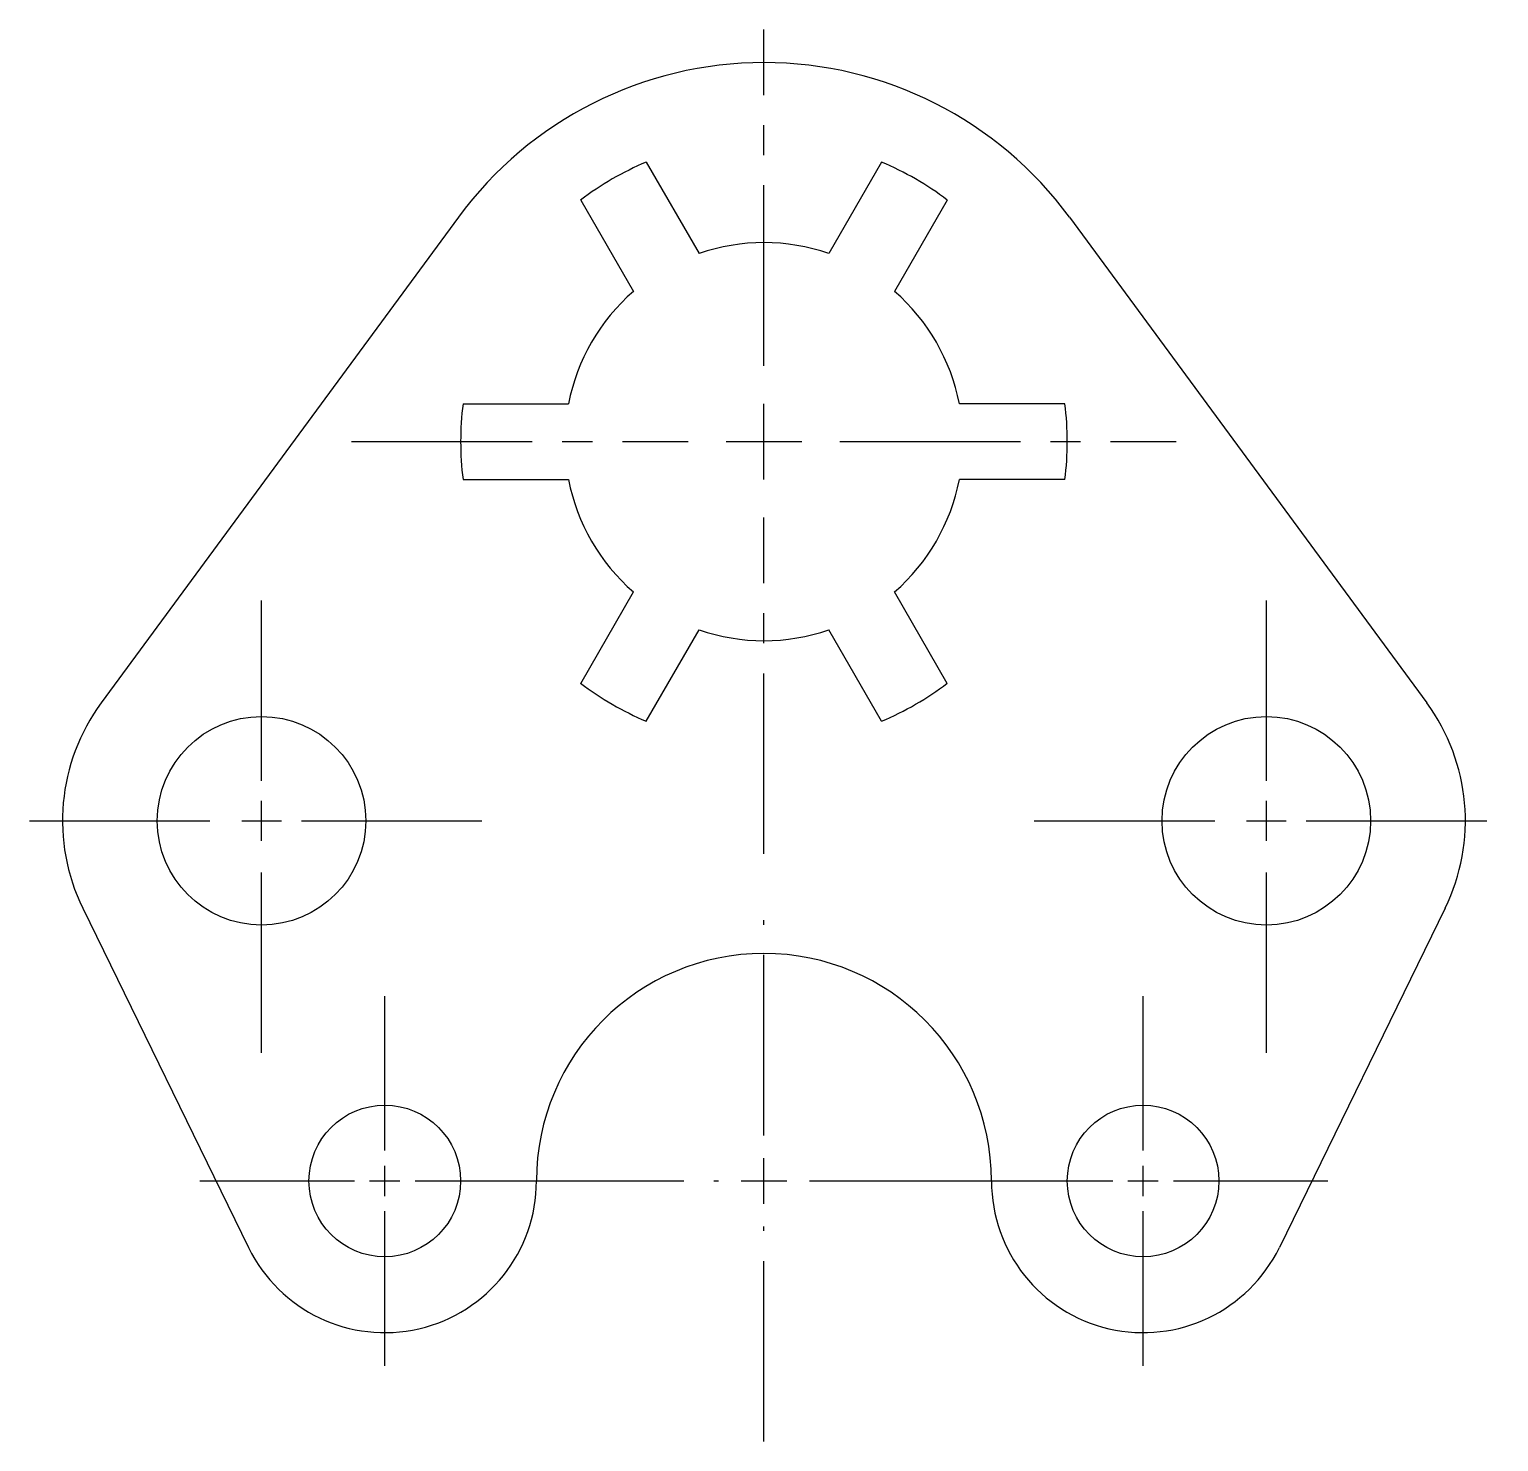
# Model space of a CAD drawing. Header units: millimetres. Extents: x 2852 to 3007, y 1392 to 1541.
import ezdxf

# ---------------------------------------------------------------- set-up
doc = ezdxf.new("R2010")
doc.units = ezdxf.units.MM
doc.linetypes.add('CENTER2', pattern=[28.575, 19.05, -3.175, 3.175, -3.175])

# ---------------------------------------------------------------- blocks, each defined once
blk = doc.blocks.new('*U4')
at = {"color": 0, "linetype": 'CENTER2', "transparency": 16777216}
for p, q in [((0, 8), (0, 43.5)), ((-43.5, 0), (-8, 0)), ((8, 0), (43.5, 0)), ((0, -43.5), (0, -8))]:
    blk.add_line(p, q, dxfattribs=at)
at = {"color": 0, "linetype": 'Continuous', "transparency": 16777216}
for p, q in [((0, -4), (0, 4)), ((-4, 0), (4, 0))]:
    blk.add_line(p, q, dxfattribs=at)
blk = doc.blocks.new('*U5')
at = {"color": 0, "linetype": 'CENTER2', "transparency": 16777216}
for p, q in [((0, 4.2), (0, 24.5)), ((-24.5, 0), (-4.2, 0)), ((4.2, 0), (24.5, 0)), ((0, -24.5), (0, -4.2))]:
    blk.add_line(p, q, dxfattribs=at)
at = {"color": 0, "linetype": 'Continuous', "transparency": 16777216}
for p, q in [((0, -2.1), (0, 2.1)), ((-2.1, 0), (2.1, 0))]:
    blk.add_line(p, q, dxfattribs=at)
blk = doc.blocks.new('*U6')
at = {"color": 0, "linetype": 'CENTER2', "transparency": 16777216}
for p, q in [((0, 3.2), (0, 19.5)), ((-19.5, 0), (-3.2, 0)), ((3.2, 0), (19.5, 0)), ((0, -19.5), (0, -3.2))]:
    blk.add_line(p, q, dxfattribs=at)
at = {"color": 0, "linetype": 'Continuous', "transparency": 16777216}
for p, q in [((0, -1.6), (0, 1.6)), ((-1.6, 0), (1.6, 0))]:
    blk.add_line(p, q, dxfattribs=at)
blk = doc.blocks.new('*U7')
at = {"color": 0, "linetype": 'CENTER2', "transparency": 16777216}
for p, q in [((0, 4.8), (0, 27.5)), ((-27.5, 0), (-4.8, 0)), ((4.8, 0), (27.5, 0)), ((0, -27.5), (0, -4.8))]:
    blk.add_line(p, q, dxfattribs=at)
at = {"color": 0, "linetype": 'Continuous', "transparency": 16777216}
for p, q in [((0, -2.4), (0, 2.4)), ((-2.4, 0), (2.4, 0))]:
    blk.add_line(p, q, dxfattribs=at)
blk = doc.blocks.new('*U8')
at = {"color": 0, "linetype": 'CENTER2', "transparency": 16777216}
for p, q in [((0, 3.2), (0, 19.5)), ((-19.5, 0), (-3.2, 0)), ((3.2, 0), (19.5, 0)), ((0, -19.5), (0, -3.2))]:
    blk.add_line(p, q, dxfattribs=at)
at = {"color": 0, "linetype": 'Continuous', "transparency": 16777216}
for p, q in [((0, -1.6), (0, 1.6)), ((-1.6, 0), (1.6, 0))]:
    blk.add_line(p, q, dxfattribs=at)
blk = doc.blocks.new('*U9')
at = {"color": 0, "linetype": 'CENTER2', "transparency": 16777216}
for p, q in [((0, 4.2), (0, 24.5)), ((-24.5, 0), (-4.2, 0)), ((4.2, 0), (24.5, 0)), ((0, -24.5), (0, -4.2))]:
    blk.add_line(p, q, dxfattribs=at)
at = {"color": 0, "linetype": 'Continuous', "transparency": 16777216}
for p, q in [((0, -2.1), (0, 2.1)), ((-2.1, 0), (2.1, 0))]:
    blk.add_line(p, q, dxfattribs=at)

msp = doc.modelspace()

# ---------------------------------------------------------------- linework, layer by layer
for p, q in [((2917.15, 1526.53), (2922.72, 1516.89)), ((2941.97, 1526.53), (2936.41, 1516.89)), ((2910.23, 1522.53), (2915.79, 1512.89)), ((2948.9, 1522.53), (2943.34, 1512.89)), ((2897.34, 1520.74), (2859.65, 1469.48)), ((2961.79, 1520.74), (2999.48, 1469.48)), ((2897.82, 1501.04), (2908.95, 1501.04)), ((2961.31, 1501.04), (2950.18, 1501.04)), ((2897.82, 1493.04), (2908.95, 1493.04)), ((2961.31, 1493.04), (2950.18, 1493.04)), ((2910.23, 1471.54), (2915.79, 1481.18)), ((2948.9, 1471.54), (2943.34, 1481.18)), ((2917.15, 1467.54), (2922.72, 1477.18)), ((2941.97, 1467.54), (2936.41, 1477.18)), ((2857.7, 1447.82), (2875.19, 1412.01)), ((3001.43, 1447.82), (2983.94, 1412.01))]:
    msp.add_line(p, q)
for centre, radius in [((2876.56, 1457.04), 11), ((2982.56, 1457.04), 11), ((2889.56, 1419.04), 8), ((2969.56, 1419.04), 8), ((2969.56, 1419.04), 8), ((2969.56, 1419.04), 8), ((2969.56, 1419.04), 8)]:
    msp.add_circle(centre, radius)
for centre, radius, start, end in [((2929.56, 1497.04), 40, 36.3303, 143.6697), ((2929.56, 1497.04), 32, 112.8192, 127.1808), ((2929.56, 1497.04), 32, 52.8192, 67.1808), ((2929.56, 1497.04), 21, 70.9806, 109.0194), ((2929.56, 1497.04), 21, 130.9806, 169.0194), ((2929.56, 1497.04), 21, 10.9806, 49.0194), ((2929.56, 1497.04), 32, 172.8192, 187.1808), ((2929.56, 1497.04), 32, 352.8192, 7.1808), ((2929.56, 1497.04), 21, 190.9806, 229.0194), ((2929.56, 1497.04), 21, 310.9806, 349.0194), ((2929.56, 1497.04), 21, 250.9806, 289.0194), ((2929.56, 1497.04), 32, 232.8192, 247.1808), ((2929.56, 1497.04), 32, 292.8192, 307.1808), ((2876.56, 1457.04), 21, 143.6697, 206.0377), ((2982.56, 1457.04), 21, 333.9623, 36.3303), ((2929.56, 1419.04), 24, 0, 180), ((2889.56, 1419.04), 16, 206.0377, 0), ((2969.56, 1419.04), 16, 180, 333.9623)]:
    msp.add_arc(centre, radius, start, end)

# ---------------------------------------------------------------- block references
at = {"linetype": 'CENTER2'}
for name, p in [('*U4', (2929.56, 1497.04)), ('*U9', (2876.56, 1457.04)), ('*U5', (2982.56, 1457.04)), ('*U7', (2929.56, 1419.04)), ('*U8', (2889.56, 1419.04)), ('*U6', (2969.56, 1419.04))]:
    msp.add_blockref(name, p, dxfattribs=at)

doc.saveas('drawing.dxf')
